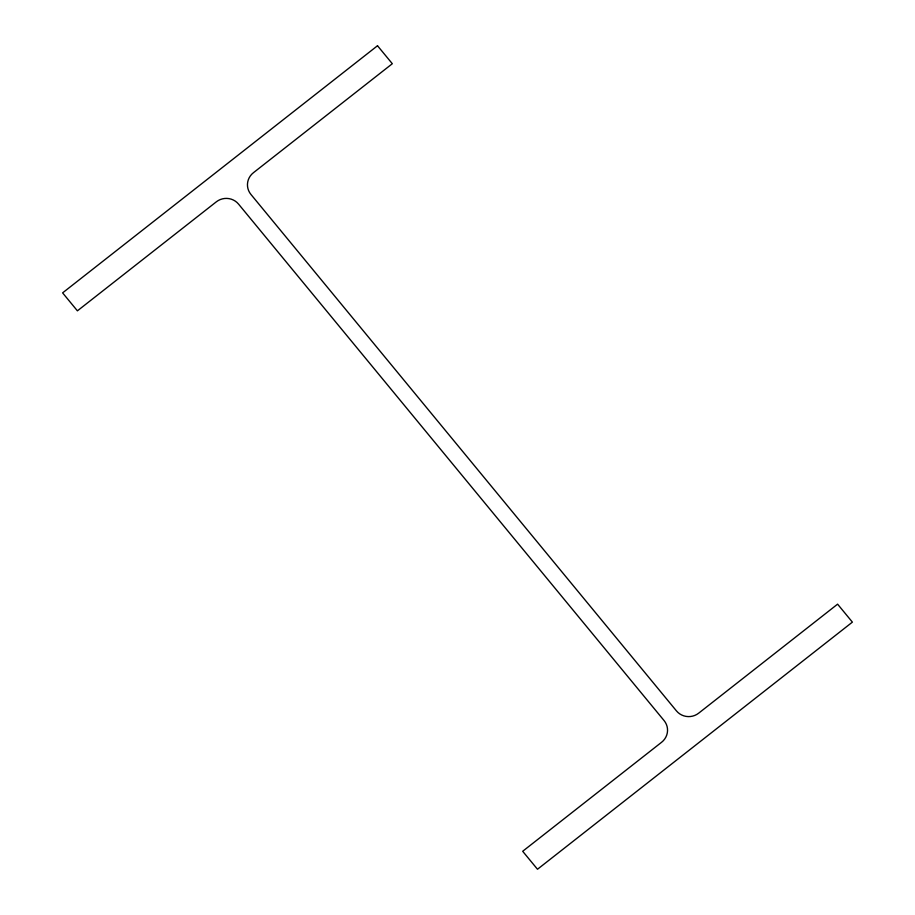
<?xml version="1.0" encoding="UTF-8"?>
<svg xmlns="http://www.w3.org/2000/svg" width="915" height="915" viewBox="0 0 915 915"><rect width="100%" height="100%" fill="white"/><g stroke="black" fill="none" stroke-linecap="round" stroke-linejoin="round"><path stroke-width="1.37" d="M377.506 45.75L62.609 292.869L77.409 310.837L216.34 201.815A15.818 15.406 -6.6 0 1 238.552 204.102L664.096 720.597A15.818 15.406 -6.6 0 1 661.614 742.259L522.682 851.282L537.494 869.25L852.391 622.131L837.591 604.163L698.66 713.185A15.818 15.406 -6.6 0 1 676.448 710.898L250.904 194.403A15.818 15.406 -6.6 0 1 253.386 172.741L392.318 63.718L377.506 45.75"/></g></svg>
